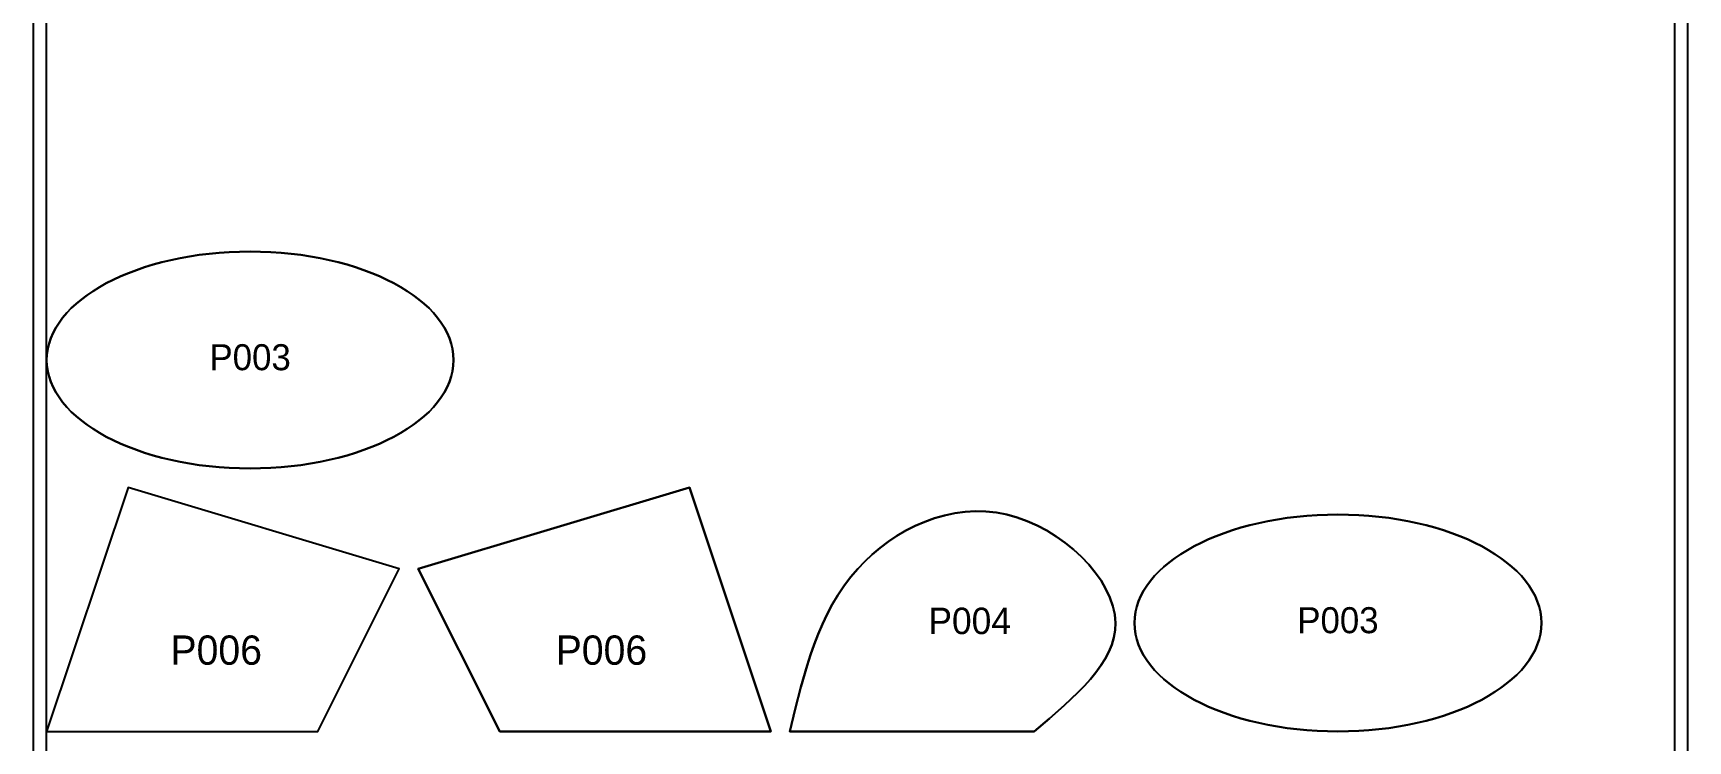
# Model space of a CAD drawing. Header units: millimetres. Extents: x 0 to 1220, y 0 to 2506.
# Drawn here: x 0 to 1220, y 731 to 1253 of the extents above; entities that cross this region are included whole.
import ezdxf
from ezdxf.enums import TextEntityAlignment as Align

# ---------------------------------------------------------------- set-up
doc = ezdxf.new("R2010")
doc.units = ezdxf.units.MM
for name, color, linetype in [('CNC_BOUNDARY', 1, 'Continuous'), ('CUT', 7, 'Continuous'), ('ETCH', 2, 'Continuous'), ('OFFCUT', 4, 'Continuous')]:
    doc.layers.add(name, color=color, linetype=linetype)

msp = doc.modelspace()

# ---------------------------------------------------------------- linework, layer by layer
at = {"layer": 'CNC_BOUNDARY'}
msp.add_lwpolyline([(0, 0), (1220, 0), (1220, 2440), (0, 2440)], close=True, dxfattribs=at)
at = {"layer": 'CUT'}
for points in [[(310, 1012), (309.8048, 1007.8832), (309.2256, 1003.8205), (308.2717, 999.8168), (306.9525, 995.8772), (305.2776, 992.0068), (303.2563, 988.2104), (300.898, 984.4933), (298.2123, 980.8604), (295.2084, 977.3167), (291.8958, 973.8672), (288.284, 970.5171), (284.3824, 967.2712), (280.2003, 964.1347), (275.7473, 961.1126), (271.0327, 958.2098), (266.066, 955.4315), (260.8566, 952.7826), (255.4139, 950.2681), (249.7474, 947.8932), (243.8664, 945.6627), (237.7805, 943.5819), (231.4989, 941.6556), (225.0312, 939.8889), (218.3868, 938.2868), (211.575, 936.8544), (204.6054, 935.5966), (197.4873, 934.5186), (190.2302, 933.6253), (182.8435, 932.9218), (175.3366, 932.413), (167.719, 932.1041), (160, 932), (152.281, 932.1041), (144.6634, 932.413), (137.1565, 932.9218), (129.7698, 933.6253), (122.5127, 934.5186), (115.3946, 935.5966), (108.425, 936.8544), (101.6132, 938.2868), (94.9688, 939.8889), (88.5011, 941.6556), (82.2195, 943.5819), (76.1336, 945.6627), (70.2526, 947.8932), (64.5861, 950.2681), (59.1434, 952.7826), (53.934, 955.4315), (48.9673, 958.2098), (44.2527, 961.1126), (39.7997, 964.1347), (35.6176, 967.2712), (31.716, 970.5171), (28.1042, 973.8672), (24.7916, 977.3167), (21.7877, 980.8604), (19.102, 984.4933), (16.7437, 988.2104), (14.7224, 992.0068), (13.0475, 995.8772), (11.7283, 999.8168), (10.7744, 1003.8205), (10.1952, 1007.8832), (10, 1012), (10.1952, 1016.1168), (10.7744, 1020.1795), (11.7283, 1024.1832), (13.0475, 1028.1228), (14.7224, 1031.9932), (16.7437, 1035.7896), (19.102, 1039.5067), (21.7877, 1043.1396), (24.7916, 1046.6833), (28.1042, 1050.1328), (31.716, 1053.4829), (35.6176, 1056.7288), (39.7997, 1059.8653), (44.2527, 1062.8874), (48.9673, 1065.7902), (53.934, 1068.5685), (59.1434, 1071.2174), (64.5861, 1073.7319), (70.2526, 1076.1068), (76.1336, 1078.3373), (82.2195, 1080.4181), (88.5011, 1082.3444), (94.9688, 1084.1111), (101.6132, 1085.7132), (108.425, 1087.1456), (115.3946, 1088.4034), (122.5127, 1089.4814), (129.7698, 1090.3747), (137.1565, 1091.0782), (144.6634, 1091.587), (152.281, 1091.8959), (160, 1092), (167.719, 1091.8959), (175.3366, 1091.587), (182.8435, 1091.0782), (190.2302, 1090.3747), (197.4873, 1089.4814), (204.6054, 1088.4034), (211.575, 1087.1456), (218.3868, 1085.7132), (225.0312, 1084.1111), (231.4989, 1082.3444), (237.7805, 1080.4181), (243.8664, 1078.3373), (249.7474, 1076.1068), (255.4139, 1073.7319), (260.8566, 1071.2174), (266.066, 1068.5685), (271.0327, 1065.7902), (275.7473, 1062.8874), (280.2003, 1059.8653), (284.3824, 1056.7288), (288.284, 1053.4829), (291.8958, 1050.1328), (295.2084, 1046.6833), (298.2123, 1043.1396), (300.898, 1039.5067), (303.2563, 1035.7896), (305.2776, 1031.9932), (306.9525, 1028.1228), (308.2717, 1024.1832), (309.2256, 1020.1795), (309.8048, 1016.1168), (310, 1012)], [(10, 738), (210, 738), (270, 858), (70, 918), (10, 738)], [(544, 738), (344, 738), (284, 858), (484, 918), (544, 738)], [(558, 738), (561.8923, 754.362), (566.0091, 770.5943), (570.575, 786.5672), (573.0965, 794.4158), (575.8145, 802.1509), (578.7571, 809.7563), (581.9523, 817.2157), (585.4281, 824.5131), (589.2127, 831.632), (593.3341, 838.5564), (597.8205, 845.27), (602.6997, 851.7566), (608, 858), (613.1482, 863.3966), (618.6369, 868.5519), (624.4424, 873.4348), (630.5411, 878.0142), (636.9094, 882.2592), (643.5236, 886.1386), (650.3603, 889.6215), (657.3957, 892.6768), (664.6062, 895.2734), (671.9683, 897.3803), (679.4582, 898.9665), (687.0524, 900.0009), (694.7274, 900.4525), (702.4593, 900.2903), (710.2248, 899.4831), (718, 898), (725.4968, 895.9075), (732.9243, 893.2026), (740.2259, 889.9335), (747.3452, 886.1483), (754.2257, 881.8951), (760.811, 877.2222), (767.0445, 872.1777), (772.8699, 866.8097), (778.2305, 861.1664), (783.07, 855.296), (787.3319, 849.2466), (790.9596, 843.0663), (793.8968, 836.8034), (796.0869, 830.5059), (796.8841, 827.3593), (797.4734, 824.2221), (797.8478, 821.1003), (798, 818), (797.7182, 812.584), (796.765, 807.2485), (795.1854, 801.9881), (793.0241, 796.7975), (790.3257, 791.6714), (787.1351, 786.6043), (783.497, 781.5909), (779.4561, 776.6258), (775.0572, 771.7036), (770.3451, 766.819), (765.3644, 761.9666), (760.1601, 757.1411), (749.259, 747.5491), (738, 738), (558, 738)], [(1112, 818), (1111.8048, 813.8832), (1111.2256, 809.8205), (1110.2717, 805.8168), (1108.9525, 801.8772), (1107.2776, 798.0068), (1105.2563, 794.2104), (1102.898, 790.4933), (1100.2123, 786.8604), (1097.2084, 783.3167), (1093.8958, 779.8672), (1090.284, 776.5171), (1086.3824, 773.2712), (1082.2003, 770.1347), (1077.7473, 767.1126), (1073.0327, 764.2098), (1068.066, 761.4315), (1062.8566, 758.7826), (1057.4139, 756.2681), (1051.7474, 753.8932), (1045.8664, 751.6627), (1039.7805, 749.5819), (1033.4989, 747.6556), (1027.0312, 745.8889), (1020.3868, 744.2868), (1013.575, 742.8544), (1006.6054, 741.5966), (999.4873, 740.5186), (992.2302, 739.6253), (984.8435, 738.9218), (977.3366, 738.413), (969.719, 738.1041), (962, 738), (954.281, 738.1041), (946.6634, 738.413), (939.1565, 738.9218), (931.7698, 739.6253), (924.5127, 740.5186), (917.3946, 741.5966), (910.425, 742.8544), (903.6132, 744.2868), (896.9688, 745.8889), (890.5011, 747.6556), (884.2195, 749.5819), (878.1336, 751.6627), (872.2526, 753.8932), (866.5861, 756.2681), (861.1434, 758.7826), (855.934, 761.4315), (850.9673, 764.2098), (846.2527, 767.1126), (841.7997, 770.1347), (837.6176, 773.2712), (833.716, 776.5171), (830.1042, 779.8672), (826.7916, 783.3167), (823.7877, 786.8604), (821.102, 790.4933), (818.7437, 794.2104), (816.7224, 798.0068), (815.0475, 801.8772), (813.7283, 805.8168), (812.7744, 809.8205), (812.1952, 813.8832), (812, 818), (812.1952, 822.1168), (812.7744, 826.1795), (813.7283, 830.1832), (815.0475, 834.1228), (816.7224, 837.9932), (818.7437, 841.7896), (821.102, 845.5067), (823.7877, 849.1396), (826.7916, 852.6833), (830.1042, 856.1328), (833.716, 859.4829), (837.6176, 862.7288), (841.7997, 865.8653), (846.2527, 868.8874), (850.9673, 871.7902), (855.934, 874.5685), (861.1434, 877.2174), (866.5861, 879.7319), (872.2526, 882.1068), (878.1336, 884.3373), (884.2195, 886.4181), (890.5011, 888.3444), (896.9688, 890.1111), (903.6132, 891.7132), (910.425, 893.1456), (917.3946, 894.4034), (924.5127, 895.4814), (931.7698, 896.3747), (939.1565, 897.0782), (946.6634, 897.587), (954.281, 897.8959), (962, 898), (969.719, 897.8959), (977.3366, 897.587), (984.8435, 897.0782), (992.2302, 896.3747), (999.4873, 895.4814), (1006.6054, 894.4034), (1013.575, 893.1456), (1020.3868, 891.7132), (1027.0312, 890.1111), (1033.4989, 888.3444), (1039.7805, 886.4181), (1045.8664, 884.3373), (1051.7474, 882.1068), (1057.4139, 879.7319), (1062.8566, 877.2174), (1068.066, 874.5685), (1073.0327, 871.7902), (1077.7473, 868.8874), (1082.2003, 865.8653), (1086.3824, 862.7288), (1090.284, 859.4829), (1093.8958, 856.1328), (1097.2084, 852.6833), (1100.2123, 849.1396), (1102.898, 845.5067), (1105.2563, 841.7896), (1107.2776, 837.9932), (1108.9525, 834.1228), (1110.2717, 830.1832), (1111.2256, 826.1795), (1111.8048, 822.1168), (1112, 818)]]:
    msp.add_lwpolyline(points, close=True, dxfattribs=at)
at = {"layer": 'OFFCUT'}
for points in [[(10, 574), (10, 738), (10, 1012), (10, 2430)], [(1210, 2430), (1210, 10)]]:
    msp.add_lwpolyline(points, dxfattribs=at)
for points in [[(10.1952, 1007.8832), (10.7744, 1003.8205), (11.7283, 999.8168), (13.0475, 995.8772), (14.7224, 992.0068), (16.7437, 988.2104), (19.102, 984.4933), (21.7877, 980.8604), (24.7916, 977.3167), (28.1042, 973.8672), (31.716, 970.5171), (35.6176, 967.2712), (39.7997, 964.1347), (44.2527, 961.1126), (48.9673, 958.2098), (53.934, 955.4315), (59.1434, 952.7826), (64.5861, 950.2681), (70.2526, 947.8932), (76.1336, 945.6627), (82.2195, 943.5819), (88.5011, 941.6556), (94.9688, 939.8889), (101.6132, 938.2868), (108.425, 936.8544), (115.3946, 935.5966), (122.5127, 934.5186), (129.7698, 933.6253), (137.1565, 932.9218), (144.6634, 932.413), (152.281, 932.1041), (160, 932), (167.719, 932.1041), (175.3366, 932.413), (182.8435, 932.9218), (190.2302, 933.6253), (197.4873, 934.5186), (204.6054, 935.5966), (211.575, 936.8544), (218.3868, 938.2868), (225.0312, 939.8889), (231.4989, 941.6556), (237.7805, 943.5819), (243.8664, 945.6627), (249.7474, 947.8932), (255.4139, 950.2681), (260.8566, 952.7826), (266.066, 955.4315), (271.0327, 958.2098), (275.7473, 961.1126), (280.2003, 964.1347), (284.3824, 967.2712), (288.284, 970.5171), (291.8958, 973.8672), (295.2084, 977.3167), (298.2123, 980.8604), (300.898, 984.4933), (303.2563, 988.2104), (305.2776, 992.0068), (306.9525, 995.8772), (308.2717, 999.8168), (309.2256, 1003.8205), (309.8048, 1007.8832), (310, 1012), (309.8048, 1016.1168), (309.2256, 1020.1795), (308.2717, 1024.1832), (306.9525, 1028.1228), (305.2776, 1031.9932), (303.2563, 1035.7896), (300.898, 1039.5067), (298.2123, 1043.1396), (295.2084, 1046.6833), (291.8958, 1050.1328), (288.284, 1053.4829), (284.3824, 1056.7288), (280.2003, 1059.8653), (275.7473, 1062.8874), (271.0327, 1065.7902), (266.066, 1068.5685), (260.8566, 1071.2174), (255.4139, 1073.7319), (249.7474, 1076.1068), (243.8664, 1078.3373), (237.7805, 1080.4181), (231.4989, 1082.3444), (225.0312, 1084.1111), (218.3868, 1085.7132), (211.575, 1087.1456), (204.6054, 1088.4034), (197.4873, 1089.4814), (190.2302, 1090.3747), (182.8435, 1091.0782), (175.3366, 1091.587), (167.719, 1091.8959), (160, 1092), (152.281, 1091.8959), (144.6634, 1091.587), (137.1565, 1091.0782), (129.7698, 1090.3747), (122.5127, 1089.4814), (115.3946, 1088.4034), (108.425, 1087.1456), (101.6132, 1085.7132), (94.9688, 1084.1111), (88.5011, 1082.3444), (82.2195, 1080.4181), (76.1336, 1078.3373), (70.2526, 1076.1068), (64.5861, 1073.7319), (59.1434, 1071.2174), (53.934, 1068.5685), (48.9673, 1065.7902), (44.2527, 1062.8874), (39.7997, 1059.8653), (35.6176, 1056.7288), (31.716, 1053.4829), (28.1042, 1050.1328), (24.7916, 1046.6833), (21.7877, 1043.1396), (19.102, 1039.5067), (16.7437, 1035.7896), (14.7224, 1031.9932), (13.0475, 1028.1228), (11.7283, 1024.1832), (10.7744, 1020.1795), (10.1952, 1016.1168), (10, 1012), (10.1952, 1007.8832)], [(10.1952, 1007.8832), (10.7744, 1003.8205), (11.7283, 999.8168), (13.0475, 995.8772), (14.7224, 992.0068), (16.7437, 988.2104), (19.102, 984.4933), (21.7877, 980.8604), (24.7916, 977.3167), (28.1042, 973.8672), (31.716, 970.5171), (35.6176, 967.2712), (39.7997, 964.1347), (44.2527, 961.1126), (48.9673, 958.2098), (53.934, 955.4315), (59.1434, 952.7826), (64.5861, 950.2681), (70.2526, 947.8932), (76.1336, 945.6627), (82.2195, 943.5819), (88.5011, 941.6556), (94.9688, 939.8889), (101.6132, 938.2868), (108.425, 936.8544), (115.3946, 935.5966), (122.5127, 934.5186), (129.7698, 933.6253), (137.1565, 932.9218), (144.6634, 932.413), (152.281, 932.1041), (160, 932), (167.719, 932.1041), (175.3366, 932.413), (182.8435, 932.9218), (190.2302, 933.6253), (197.4873, 934.5186), (204.6054, 935.5966), (211.575, 936.8544), (218.3868, 938.2868), (225.0312, 939.8889), (231.4989, 941.6556), (237.7805, 943.5819), (243.8664, 945.6627), (249.7474, 947.8932), (255.4139, 950.2681), (260.8566, 952.7826), (266.066, 955.4315), (271.0327, 958.2098), (275.7473, 961.1126), (280.2003, 964.1347), (284.3824, 967.2712), (288.284, 970.5171), (291.8958, 973.8672), (295.2084, 977.3167), (298.2123, 980.8604), (300.898, 984.4933), (303.2563, 988.2104), (305.2776, 992.0068), (306.9525, 995.8772), (308.2717, 999.8168), (309.2256, 1003.8205), (309.8048, 1007.8832), (310, 1012), (309.8048, 1016.1168), (309.2256, 1020.1795), (308.2717, 1024.1832), (306.9525, 1028.1228), (305.2776, 1031.9932), (303.2563, 1035.7896), (300.898, 1039.5067), (298.2123, 1043.1396), (295.2084, 1046.6833), (291.8958, 1050.1328), (288.284, 1053.4829), (284.3824, 1056.7288), (280.2003, 1059.8653), (275.7473, 1062.8874), (271.0327, 1065.7902), (266.066, 1068.5685), (260.8566, 1071.2174), (255.4139, 1073.7319), (249.7474, 1076.1068), (243.8664, 1078.3373), (237.7805, 1080.4181), (231.4989, 1082.3444), (225.0312, 1084.1111), (218.3868, 1085.7132), (211.575, 1087.1456), (204.6054, 1088.4034), (197.4873, 1089.4814), (190.2302, 1090.3747), (182.8435, 1091.0782), (175.3366, 1091.587), (167.719, 1091.8959), (160, 1092), (152.281, 1091.8959), (144.6634, 1091.587), (137.1565, 1091.0782), (129.7698, 1090.3747), (122.5127, 1089.4814), (115.3946, 1088.4034), (108.425, 1087.1456), (101.6132, 1085.7132), (94.9688, 1084.1111), (88.5011, 1082.3444), (82.2195, 1080.4181), (76.1336, 1078.3373), (70.2526, 1076.1068), (64.5861, 1073.7319), (59.1434, 1071.2174), (53.934, 1068.5685), (48.9673, 1065.7902), (44.2527, 1062.8874), (39.7997, 1059.8653), (35.6176, 1056.7288), (31.716, 1053.4829), (28.1042, 1050.1328), (24.7916, 1046.6833), (21.7877, 1043.1396), (19.102, 1039.5067), (16.7437, 1035.7896), (14.7224, 1031.9932), (13.0475, 1028.1228), (11.7283, 1024.1832), (10.7744, 1020.1795), (10.1952, 1016.1168), (10, 1012), (10.1952, 1007.8832)], [(210, 738), (270, 858), (70, 918), (10, 738), (210, 738)], [(210, 738), (270, 858), (70, 918), (10, 738), (210, 738)], [(484, 918), (284, 858), (344, 738), (544, 738), (484, 918)], [(484, 918), (284, 858), (344, 738), (544, 738), (484, 918)], [(566.0091, 770.5943), (561.8923, 754.362), (558, 738), (738, 738), (749.259, 747.5491), (760.1601, 757.1411), (765.3644, 761.9666), (770.3451, 766.819), (775.0572, 771.7036), (779.4561, 776.6258), (783.497, 781.5909), (787.1351, 786.6043), (790.3257, 791.6714), (793.0241, 796.7975), (795.1854, 801.9881), (796.765, 807.2485), (797.7182, 812.584), (798, 818), (797.8478, 821.1003), (797.4734, 824.2221), (796.8841, 827.3593), (796.0869, 830.5059), (793.8968, 836.8034), (790.9596, 843.0663), (787.3319, 849.2466), (783.07, 855.296), (778.2305, 861.1664), (772.8699, 866.8097), (767.0445, 872.1777), (760.811, 877.2222), (754.2257, 881.8951), (747.3452, 886.1483), (740.2259, 889.9335), (732.9243, 893.2026), (725.4968, 895.9075), (718, 898), (710.2248, 899.4831), (702.4593, 900.2903), (694.7274, 900.4525), (687.0524, 900.0009), (679.4582, 898.9665), (671.9683, 897.3803), (664.6062, 895.2734), (657.3957, 892.6768), (650.3603, 889.6215), (643.5236, 886.1386), (636.9094, 882.2592), (630.5411, 878.0142), (624.4424, 873.4348), (618.6369, 868.5519), (613.1482, 863.3966), (608, 858), (602.6997, 851.7566), (597.8205, 845.27), (593.3341, 838.5564), (589.2127, 831.632), (585.4281, 824.5131), (581.9523, 817.2157), (578.7571, 809.7563), (575.8145, 802.1509), (573.0965, 794.4158), (570.575, 786.5672), (566.0091, 770.5943)], [(566.0091, 770.5943), (561.8923, 754.362), (558, 738), (738, 738), (749.259, 747.5491), (760.1601, 757.1411), (765.3644, 761.9666), (770.3451, 766.819), (775.0572, 771.7036), (779.4561, 776.6258), (783.497, 781.5909), (787.1351, 786.6043), (790.3257, 791.6714), (793.0241, 796.7975), (795.1854, 801.9881), (796.765, 807.2485), (797.7182, 812.584), (798, 818), (797.8478, 821.1003), (797.4734, 824.2221), (796.8841, 827.3593), (796.0869, 830.5059), (793.8968, 836.8034), (790.9596, 843.0663), (787.3319, 849.2466), (783.07, 855.296), (778.2305, 861.1664), (772.8699, 866.8097), (767.0445, 872.1777), (760.811, 877.2222), (754.2257, 881.8951), (747.3452, 886.1483), (740.2259, 889.9335), (732.9243, 893.2026), (725.4968, 895.9075), (718, 898), (710.2248, 899.4831), (702.4593, 900.2903), (694.7274, 900.4525), (687.0524, 900.0009), (679.4582, 898.9665), (671.9683, 897.3803), (664.6062, 895.2734), (657.3957, 892.6768), (650.3603, 889.6215), (643.5236, 886.1386), (636.9094, 882.2592), (630.5411, 878.0142), (624.4424, 873.4348), (618.6369, 868.5519), (613.1482, 863.3966), (608, 858), (602.6997, 851.7566), (597.8205, 845.27), (593.3341, 838.5564), (589.2127, 831.632), (585.4281, 824.5131), (581.9523, 817.2157), (578.7571, 809.7563), (575.8145, 802.1509), (573.0965, 794.4158), (570.575, 786.5672), (566.0091, 770.5943)], [(1111.2256, 809.8205), (1111.8048, 813.8832), (1112, 818), (1111.8048, 822.1168), (1111.2256, 826.1795), (1110.2717, 830.1832), (1108.9525, 834.1228), (1107.2776, 837.9932), (1105.2563, 841.7896), (1102.898, 845.5067), (1100.2123, 849.1396), (1097.2084, 852.6833), (1093.8958, 856.1328), (1090.284, 859.4829), (1086.3824, 862.7288), (1082.2003, 865.8653), (1077.7473, 868.8874), (1073.0327, 871.7902), (1068.066, 874.5685), (1062.8566, 877.2174), (1057.4139, 879.7319), (1051.7474, 882.1068), (1045.8664, 884.3373), (1039.7805, 886.4181), (1033.4989, 888.3444), (1027.0312, 890.1111), (1020.3868, 891.7132), (1013.575, 893.1456), (1006.6054, 894.4034), (999.4873, 895.4814), (992.2302, 896.3747), (984.8435, 897.0782), (977.3366, 897.587), (969.719, 897.8959), (962, 898), (954.281, 897.8959), (946.6634, 897.587), (939.1565, 897.0782), (931.7698, 896.3747), (924.5127, 895.4814), (917.3946, 894.4034), (910.425, 893.1456), (903.6132, 891.7132), (896.9688, 890.1111), (890.5011, 888.3444), (884.2195, 886.4181), (878.1336, 884.3373), (872.2526, 882.1068), (866.5861, 879.7319), (861.1434, 877.2174), (855.934, 874.5685), (850.9673, 871.7902), (846.2527, 868.8874), (841.7997, 865.8653), (837.6176, 862.7288), (833.716, 859.4829), (830.1042, 856.1328), (826.7916, 852.6833), (823.7877, 849.1396), (821.102, 845.5067), (818.7437, 841.7896), (816.7224, 837.9932), (815.0475, 834.1228), (813.7283, 830.1832), (812.7744, 826.1795), (812.1952, 822.1168), (812, 818), (812.1952, 813.8832), (812.7744, 809.8205), (813.7283, 805.8168), (815.0475, 801.8772), (816.7224, 798.0068), (818.7437, 794.2104), (821.102, 790.4933), (823.7877, 786.8604), (826.7916, 783.3167), (830.1042, 779.8672), (833.716, 776.5171), (837.6176, 773.2712), (841.7997, 770.1347), (846.2527, 767.1126), (850.9673, 764.2098), (855.934, 761.4315), (861.1434, 758.7826), (866.5861, 756.2681), (872.2526, 753.8932), (878.1336, 751.6627), (884.2195, 749.5819), (890.5011, 747.6556), (896.9688, 745.8889), (903.6132, 744.2868), (910.425, 742.8544), (917.3946, 741.5966), (924.5127, 740.5186), (931.7698, 739.6253), (939.1565, 738.9218), (946.6634, 738.413), (954.281, 738.1041), (962, 738), (969.719, 738.1041), (977.3366, 738.413), (984.8435, 738.9218), (992.2302, 739.6253), (999.4873, 740.5186), (1006.6054, 741.5966), (1013.575, 742.8544), (1020.3868, 744.2868), (1027.0312, 745.8889), (1033.4989, 747.6556), (1039.7805, 749.5819), (1045.8664, 751.6627), (1051.7474, 753.8932), (1057.4139, 756.2681), (1062.8566, 758.7826), (1068.066, 761.4315), (1073.0327, 764.2098), (1077.7473, 767.1126), (1082.2003, 770.1347), (1086.3824, 773.2712), (1090.284, 776.5171), (1093.8958, 779.8672), (1097.2084, 783.3167), (1100.2123, 786.8604), (1102.898, 790.4933), (1105.2563, 794.2104), (1107.2776, 798.0068), (1108.9525, 801.8772), (1110.2717, 805.8168), (1111.2256, 809.8205)], [(1111.2256, 809.8205), (1111.8048, 813.8832), (1112, 818), (1111.8048, 822.1168), (1111.2256, 826.1795), (1110.2717, 830.1832), (1108.9525, 834.1228), (1107.2776, 837.9932), (1105.2563, 841.7896), (1102.898, 845.5067), (1100.2123, 849.1396), (1097.2084, 852.6833), (1093.8958, 856.1328), (1090.284, 859.4829), (1086.3824, 862.7288), (1082.2003, 865.8653), (1077.7473, 868.8874), (1073.0327, 871.7902), (1068.066, 874.5685), (1062.8566, 877.2174), (1057.4139, 879.7319), (1051.7474, 882.1068), (1045.8664, 884.3373), (1039.7805, 886.4181), (1033.4989, 888.3444), (1027.0312, 890.1111), (1020.3868, 891.7132), (1013.575, 893.1456), (1006.6054, 894.4034), (999.4873, 895.4814), (992.2302, 896.3747), (984.8435, 897.0782), (977.3366, 897.587), (969.719, 897.8959), (962, 898), (954.281, 897.8959), (946.6634, 897.587), (939.1565, 897.0782), (931.7698, 896.3747), (924.5127, 895.4814), (917.3946, 894.4034), (910.425, 893.1456), (903.6132, 891.7132), (896.9688, 890.1111), (890.5011, 888.3444), (884.2195, 886.4181), (878.1336, 884.3373), (872.2526, 882.1068), (866.5861, 879.7319), (861.1434, 877.2174), (855.934, 874.5685), (850.9673, 871.7902), (846.2527, 868.8874), (841.7997, 865.8653), (837.6176, 862.7288), (833.716, 859.4829), (830.1042, 856.1328), (826.7916, 852.6833), (823.7877, 849.1396), (821.102, 845.5067), (818.7437, 841.7896), (816.7224, 837.9932), (815.0475, 834.1228), (813.7283, 830.1832), (812.7744, 826.1795), (812.1952, 822.1168), (812, 818), (812.1952, 813.8832), (812.7744, 809.8205), (813.7283, 805.8168), (815.0475, 801.8772), (816.7224, 798.0068), (818.7437, 794.2104), (821.102, 790.4933), (823.7877, 786.8604), (826.7916, 783.3167), (830.1042, 779.8672), (833.716, 776.5171), (837.6176, 773.2712), (841.7997, 770.1347), (846.2527, 767.1126), (850.9673, 764.2098), (855.934, 761.4315), (861.1434, 758.7826), (866.5861, 756.2681), (872.2526, 753.8932), (878.1336, 751.6627), (884.2195, 749.5819), (890.5011, 747.6556), (896.9688, 745.8889), (903.6132, 744.2868), (910.425, 742.8544), (917.3946, 741.5966), (924.5127, 740.5186), (931.7698, 739.6253), (939.1565, 738.9218), (946.6634, 738.413), (954.281, 738.1041), (962, 738), (969.719, 738.1041), (977.3366, 738.413), (984.8435, 738.9218), (992.2302, 739.6253), (999.4873, 740.5186), (1006.6054, 741.5966), (1013.575, 742.8544), (1020.3868, 744.2868), (1027.0312, 745.8889), (1033.4989, 747.6556), (1039.7805, 749.5819), (1045.8664, 751.6627), (1051.7474, 753.8932), (1057.4139, 756.2681), (1062.8566, 758.7826), (1068.066, 761.4315), (1073.0327, 764.2098), (1077.7473, 767.1126), (1082.2003, 770.1347), (1086.3824, 773.2712), (1090.284, 776.5171), (1093.8958, 779.8672), (1097.2084, 783.3167), (1100.2123, 786.8604), (1102.898, 790.4933), (1105.2563, 794.2104), (1107.2776, 798.0068), (1108.9525, 801.8772), (1110.2717, 805.8168), (1111.2256, 809.8205)]]:
    msp.add_lwpolyline(points, close=True, dxfattribs=at)

# ---------------------------------------------------------------- texts
at = {"layer": 'ETCH'}
for s, height, p in [('P003', 19.2, (160, 1014.0584)), ('P003', 19.2, (962, 820.0584)), ('P004', 19.49431, (690.494, 819.5501)), ('P006', 21.6, (135, 798)), ('P006', 21.6, (419, 798))]:
    msp.add_text(s, height=height, dxfattribs=at).set_placement(p, align=Align.MIDDLE_CENTER)

doc.saveas('drawing.dxf')
